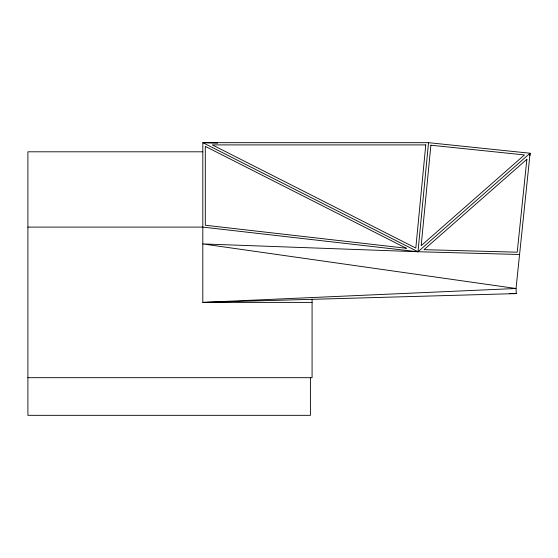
<?xml version="1.0" encoding="UTF-8"?>
<svg xmlns="http://www.w3.org/2000/svg" width="558" height="558" viewBox="0 0 558 558"><rect width="100%" height="100%" fill="white"/><g stroke="black" fill="none" stroke-linecap="round" stroke-linejoin="round"><path stroke-width="0.84" d="M428.523 142.674L417.991 251.742L202.812 243.93L516.038 288.5L516.296 293.592L202.812 302.387L202.812 142.674L428.523 142.674L530.1 153.234L516.038 288.5L202.812 302.387L312.075 302.387M529.863 155.522L530.1 153.234L417.991 251.742L202.812 227.099L27.9 227.099M202.812 151.804L27.9 151.804L27.9 415.326L310.401 415.326L310.401 377.682M509.349 293.592L516.296 293.592M27.9 377.682L312.075 377.682L312.075 299.193M519.575 254.49L417.991 251.742L202.812 142.674L217.578 143.141M425.768 144.906L415.808 248.059L212.298 144.906L425.768 144.906M430.874 145.206L421.171 245.687L524.45 154.936L430.874 145.206M526.878 159.26L517.217 252.188L423.996 249.663L526.878 159.26M406.301 248.261L205.302 225.244L205.302 146.384L406.301 248.261"/></g></svg>
